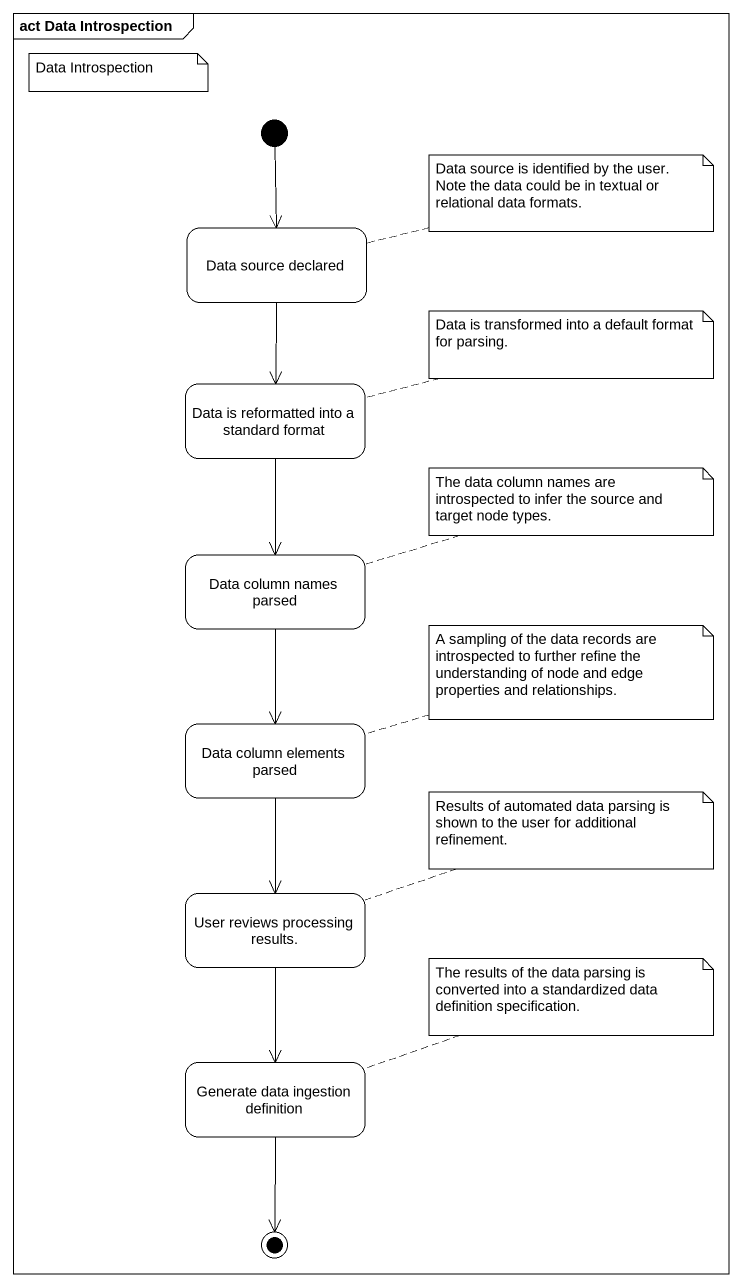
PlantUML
@startuml
mainframe act Data Introspection
hide empty description
state "Data source declared" as Data_source_declared
state "Data is reformatted into a standard format" as Data_is_reformatted_into_a
state "Data column names parsed" as Data_column_names_parsed
state "Data column elements parsed" as Data_column_elements_parsed
state "User reviews processing results." as User_reviews_processing
state "Generate data ingestion definition" as Generate_data_ingestion
[*] --> Data_source_declared
Data_source_declared --> Data_is_reformatted_into_a
Data_is_reformatted_into_a --> Data_column_names_parsed
Data_column_names_parsed --> Data_column_elements_parsed
Data_column_elements_parsed --> User_reviews_processing
User_reviews_processing --> Generate_data_ingestion
Generate_data_ingestion --> [*]
note as N1
  Data Introspection
end note
note right of Data_source_declared : Data source is identified by the user. Note the data could be in textual or relational data formats.
note right of Data_is_reformatted_into_a : Data is transformed into a default format for parsing.
note right of Data_column_names_parsed : The data column names are introspected to infer the source and target node types.
note right of Data_column_elements_parsed : A sampling of the data records are introspected to further refine the understanding of node and edge properties and relationships.
note right of User_reviews_processing : Results of automated data parsing is shown to the user for additional refinement.
note right of Generate_data_ingestion : The results of the data parsing is converted into a standardized data definition specification.
@enduml
